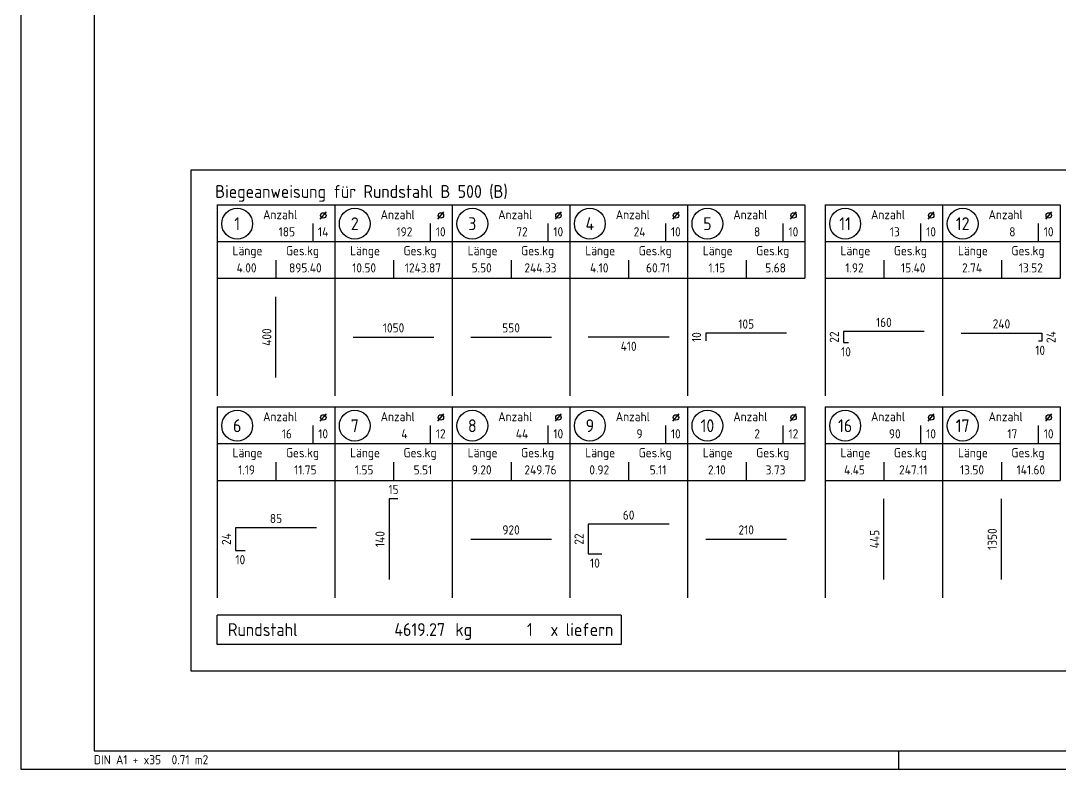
# Model space of a CAD drawing. Extents: x -4.3 to 79.3, y -6.3 to 34.2.
# Drawn here: x 0 to 14.15, y 0 to 10.19 of the extents above; entities that cross this region are included whole.
import ezdxf
from ezdxf.enums import TextEntityAlignment as Align

# ---------------------------------------------------------------- set-up
doc = ezdxf.new("R2010")
doc.units = 0
doc.header["$LTSCALE"] = 0.5
doc.linetypes.add('AUSGEZOGEN', pattern=[1000.01, 1000, 0.01])
for name, color, linetype in [('RAHMEN', 7, 'Continuous'), ('RND', 7, 'Continuous'), ('RND_BILD', 7, 'Continuous'), ('TEXT', 7, 'Continuous')]:
    doc.layers.add(name, color=color, linetype=linetype)
doc.styles.add('txt', font='isocp.shx')

# ---------------------------------------------------------------- blocks, each defined once
blk = doc.blocks.new('RND_LIS2')
at = {"layer": 'RND', "color": 3, "linetype": 'Continuous'}
for p, q in [((0, 0), (0, -5.2)), ((0, 0), (3.2, 0)), ((3.2, 0), (3.2, -2)), ((2.6, -0.503), (2.6, -1)), ((0, -1), (3.2, -1)), ((1.6, -1.503), (1.6, -2)), ((0, -2), (3.2, -2))]:
    blk.add_line(p, q, dxfattribs=at)
at = {"layer": 'RND', "color": 7, "linetype": 'Continuous'}
blk.add_line((2.805, -0.39), (2.973, -0.186), dxfattribs=at)
at = {"layer": 'RND', "color": 1, "linetype": 'Continuous'}
blk.add_circle((0.545, -0.513), 0.42, dxfattribs=at)
at = {"layer": 'RND', "color": 7, "linetype": 'Continuous'}
blk.add_circle((2.889, -0.288), 0.075, dxfattribs=at)
at = {"layer": 'RND', "color": 7, "linetype": 'Continuous', "style": 'txt'}
for s, p in [('Anzahl', (1.249, -0.391)), ('Länge', (0.42, -1.373)), ('Ges.kg', (1.872, -1.373))]:
    blk.add_text(s, height=0.25, dxfattribs=at).set_placement(p)
at = {"layer": 'RND', "color": 1, "linetype": 'Continuous', "style": 'txt'}
blk.add_attdef('POS1', text='', height=0.35, dxfattribs=at).set_placement((0.545, -0.513), align=Align.MIDDLE)
at = {"layer": 'RND', "color": 7, "linetype": 'Continuous', "style": 'txt'}
for tag, p in [('STK1', (1.897, -0.859)), ('DS1', (2.885, -0.859)), ('LANG1', (0.8, -1.841)), ('GEW', (2.4, -1.841))]:
    blk.add_attdef(tag, text='', height=0.25, dxfattribs=at).set_placement(p, align=Align.CENTER)
blk = doc.blocks.new('A1-35-0')
at = {"layer": 'RAHMEN'}
for p, q in [((0, 59.4), (0, 0)), ((0, 0), (118.9, 0))]:
    blk.add_line(p, q, dxfattribs=at)
at = {"layer": 'RAHMEN', "color": 5}
for p, q in [((2, 58.9), (2, 0.5)), ((2, 0.5), (118.4, 0.5))]:
    blk.add_line(p, q, dxfattribs=at)
at = {"layer": 'RAHMEN', "color": 7}
blk.add_line((23.9, 0), (23.9, 0.5), dxfattribs=at)
at = {"layer": 'RAHMEN', "color": 7, "style": 'txt'}
blk.add_text('DIN A1 + x35  0.71 m2', height=0.25, dxfattribs=at).set_placement((1.989, 0.133))
blk = doc.blocks.new('RND_SUM')
at = {"layer": 'RND', "color": 5, "linetype": 'Continuous'}
for p, q in [((0, 0), (0, 0.8)), ((11, 0.8), (0, 0.8)), ((11, 0.8), (11, 0)), ((11, 0), (0, 0))]:
    blk.add_line(p, q, dxfattribs=at)
at = {"layer": 'RND', "color": 1, "linetype": 'Continuous', "style": 'txt'}
for s, p in [('Rundstahl', (0.292, 0.235)), ('kg', (6.483, 0.235))]:
    blk.add_text(s, height=0.35, dxfattribs=at).set_placement(p)
blk.add_text('x liefern', height=0.35, dxfattribs=at).set_placement((10.784, 0.235), align=Align.RIGHT)
for tag, p in [('RND-S', (6.203, 0.235)), ('RND-Z', (8.59, 0.235))]:
    blk.add_attdef(tag, text='', height=0.35, dxfattribs=at).set_placement(p, align=Align.RIGHT)

msp = doc.modelspace()

# ---------------------------------------------------------------- linework, layer by layer
at = {"layer": 'RND_BILD', "color": 1, "linetype": 'AUSGEZOGEN'}
for points in [[(3.473, 5.3324), (3.473, 6.4324)], [(12.2969, 5.958), (11.1969, 5.958), (11.1969, 5.8068), (11.2656, 5.8068)], [(4.523, 5.8824), (5.623, 5.8824)], [(6.123, 5.8824), (7.223, 5.8824)], [(8.823, 5.8824), (7.723, 5.8824)], [(10.423, 5.9348), (9.323, 5.9348), (9.323, 5.83)], [(12.7969, 5.9374), (13.8969, 5.9374), (13.8969, 5.8274), (13.851, 5.8274)], [(5.1319, 3.6824), (5.014, 3.6824), (5.014, 2.5824)], [(11.7469, 2.5824), (11.7469, 3.6824)], [(13.3469, 2.5824), (13.3469, 3.6824)], [(4.023, 3.2877), (2.923, 3.2877), (2.923, 2.9771), (3.0524, 2.9771)], [(8.823, 3.3341), (7.723, 3.3341), (7.723, 2.9307), (7.9063, 2.9307)], [(6.123, 3.1324), (7.223, 3.1324)], [(9.323, 3.1324), (10.423, 3.1324)]]:
    msp.add_lwpolyline(points, dxfattribs=at)
at = {"layer": 'TEXT', "color": 1, "linetype": 'AUSGEZOGEN'}
msp.add_lwpolyline([(2.3189, 8.1573), (22.7474, 8.1573), (22.7474, 1.333), (2.3189, 1.333)], close=True, dxfattribs=at)

# ---------------------------------------------------------------- block references
at = {"layer": 'RAHMEN', "color": 191, "linetype": 'AUSGEZOGEN', "xscale": 0.5, "yscale": 0.5, "zscale": 0.5}
msp.add_blockref('A1-35-0', (0, 0), dxfattribs=at)
at = {"layer": 'RND_BILD', "color": 6, "linetype": 'AUSGEZOGEN', "xscale": 0.5, "yscale": 0.5, "zscale": 0.5}
msp.add_blockref('RND_LIS2', (2.673, 7.6824), dxfattribs=at).add_auto_attribs({'POS1': '1', 'STK1': '185', 'DS1': '14', 'LANG1': '4.00', 'GEW': '895.40'})
at = {"layer": 'RND_BILD', "color": 7, "linetype": 'AUSGEZOGEN', "xscale": 0.5, "yscale": 0.5, "zscale": 0.5}
for name, p, values in [('RND_LIS2', (4.273, 7.6824), {'POS1': '2', 'STK1': '192', 'DS1': '10', 'LANG1': '10.50', 'GEW': '1243.87'}), ('RND_LIS2', (5.873, 7.6824), {'POS1': '3', 'STK1': '72', 'DS1': '10', 'LANG1': '5.50', 'GEW': '244.33'}), ('RND_LIS2', (7.473, 7.6824), {'POS1': '4', 'STK1': '24', 'DS1': '10', 'LANG1': '4.10', 'GEW': '60.71'}), ('RND_LIS2', (9.073, 7.6824), {'POS1': '5', 'STK1': '8', 'DS1': '10', 'LANG1': '1.15', 'GEW': '5.68'}), ('RND_LIS2', (10.9469, 7.6824), {'POS1': '11', 'STK1': '13', 'DS1': '10', 'LANG1': '1.92', 'GEW': '15.40'}), ('RND_LIS2', (12.5469, 7.6824), {'POS1': '12', 'STK1': '8', 'DS1': '10', 'LANG1': '2.74', 'GEW': '13.52'}), ('RND_LIS2', (2.673, 4.9324), {'POS1': '6', 'STK1': '16', 'DS1': '10', 'LANG1': '1.19', 'GEW': '11.75'}), ('RND_LIS2', (4.273, 4.9324), {'POS1': '7', 'STK1': '4', 'DS1': '12', 'LANG1': '1.55', 'GEW': '5.51'}), ('RND_LIS2', (5.873, 4.9324), {'POS1': '8', 'STK1': '44', 'DS1': '10', 'LANG1': '9.20', 'GEW': '249.76'}), ('RND_LIS2', (7.473, 4.9324), {'POS1': '9', 'STK1': '9', 'DS1': '10', 'LANG1': '0.92', 'GEW': '5.11'}), ('RND_LIS2', (9.073, 4.9324), {'POS1': '10', 'STK1': '2', 'DS1': '12', 'LANG1': '2.10', 'GEW': '3.73'}), ('RND_LIS2', (10.9469, 4.9324), {'POS1': '16', 'STK1': '90', 'DS1': '10', 'LANG1': '4.45', 'GEW': '247.11'}), ('RND_LIS2', (12.5469, 4.9324), {'POS1': '17', 'STK1': '17', 'DS1': '10', 'LANG1': '13.50', 'GEW': '141.60'}), ('RND_SUM', (2.673, 1.6959), {'RND-S': '4619.27', 'RND-Z': '1'})]:
    msp.add_blockref(name, p, dxfattribs=at).add_auto_attribs(values)

# ---------------------------------------------------------------- texts
at = {"layer": 'RND_BILD', "color": 7, "linetype": 'AUSGEZOGEN', "style": 'txt'}
for s, p in [('105', (9.873, 6.0598)), ('160', (11.7469, 6.083)), ('240', (13.3469, 6.0624)), ('1050', (5.073, 6.0074)), ('550', (6.673, 6.0074)), ('410', (8.273, 5.7574)), ('10', (11.2312, 5.6818)), ('10', (13.8739, 5.7024)), ('15', (5.073, 3.8074)), ('85', (3.473, 3.4127)), ('60', (8.273, 3.4591)), ('920', (6.673, 3.2574)), ('210', (9.873, 3.2574)), ('10', (2.9877, 2.8521)), ('10', (7.8146, 2.8057))]:
    msp.add_text(s, height=0.125, dxfattribs=at).set_placement(p, align=Align.MIDDLE)
for s, p in [('400', (3.348, 5.8824)), ('22', (11.0719, 5.8824)), ('24', (14.0219, 5.8824)), ('10', (9.198, 5.8824)), ('1350', (13.2219, 3.1324)), ('24', (2.798, 3.1324)), ('140', (4.889, 3.1324)), ('22', (7.598, 3.1324)), ('445', (11.6219, 3.1324))]:
    msp.add_text(s, height=0.125, rotation=90, dxfattribs=at).set_placement(p, align=Align.MIDDLE)
at = {"layer": 'TEXT', "color": 1, "linetype": 'AUSGEZOGEN', "style": 'txt'}
msp.add_text('Biegeanweisung für Rundstahl B 500 (B)', height=0.175, dxfattribs=at).set_placement((2.6464, 7.7768))

doc.saveas('drawing.dxf')
